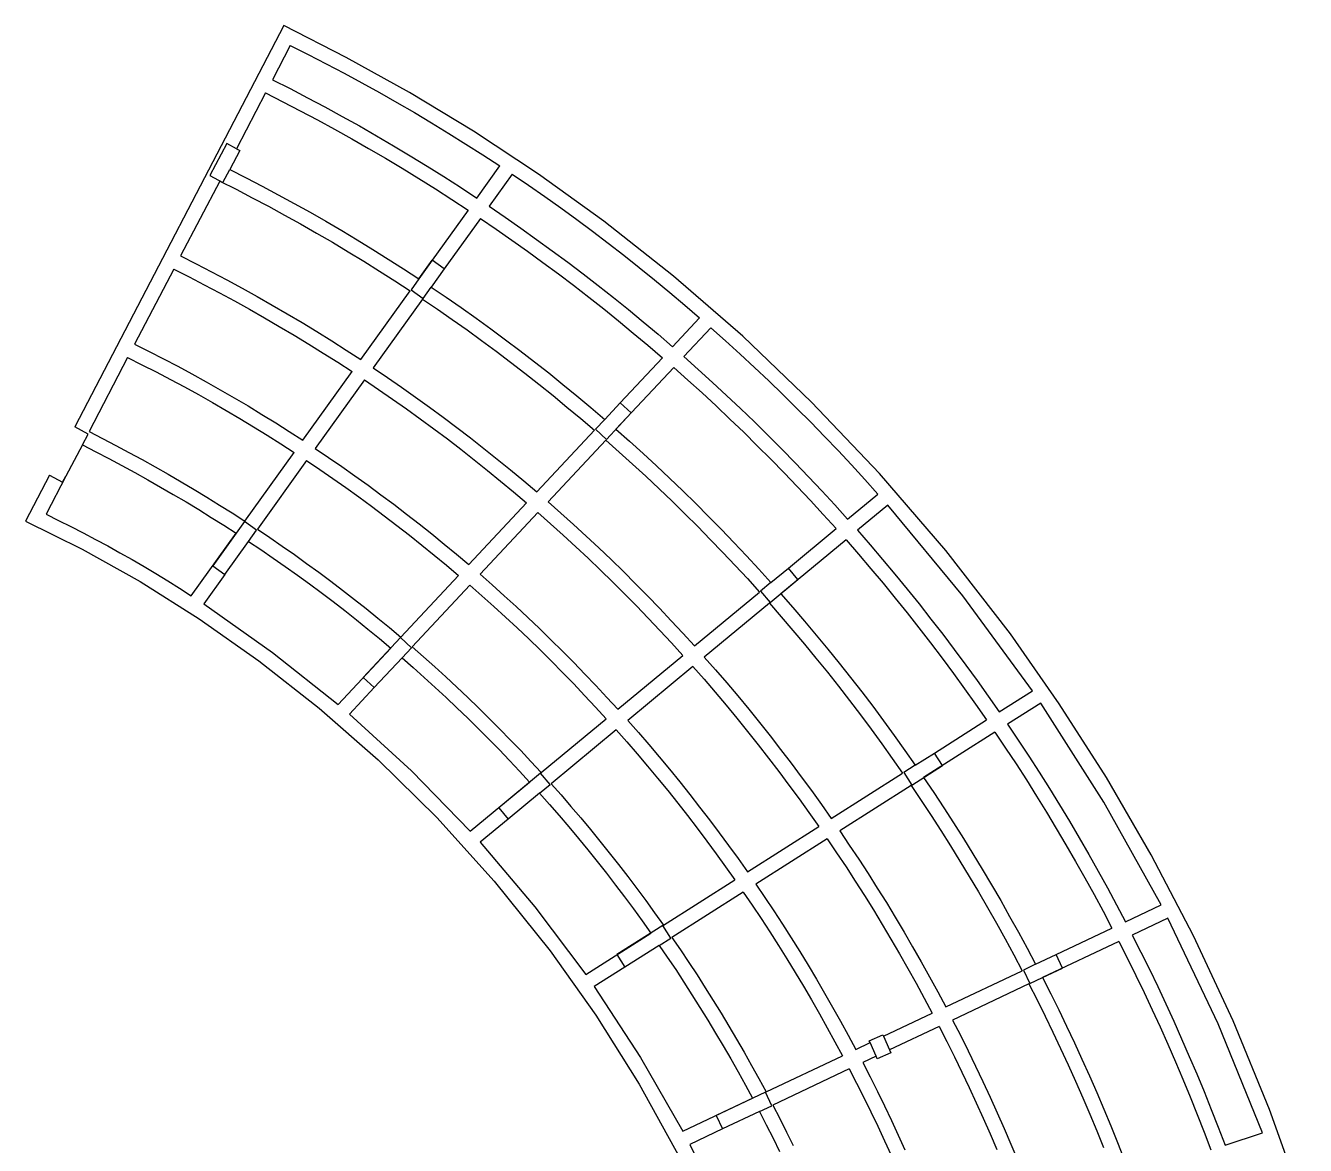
# Model space of a CAD drawing. Extents: x -27280 to 27280, y -16671 to 16671.
# Drawn here: x 5444 to 8536, y 13966 to 16671 of the extents above; entities that cross this region are included whole.
import ezdxf

# ---------------------------------------------------------------- set-up
doc = ezdxf.new("R2010")
doc.units = 0
doc.header["$MEASUREMENT"] = 0
doc.layers.get('0').update_dxf_attribs({"linetype": 'CONTINUOUS'})

msp = doc.modelspace()

# ---------------------------------------------------------------- linework, layer by layer
for p, q in [((6068, 16671.4), (5562.6, 15701.7)), ((6218.7, 16594.5), (6068, 16671.4)), ((6083.6, 16623.5), (6040.5, 16540.7)), ((6083.6, 16623.5), (6127.1, 16601.6)), ((6127.1, 16601.6), (6170.4, 16579.3)), ((6170.4, 16579.3), (6213.4, 16556.5)), ((6371.5, 16509.7), (6218.7, 16594.5)), ((6213.4, 16556.5), (6256.3, 16533.3)), ((6040.5, 16540.7), (6082.9, 16519.2)), ((6082.9, 16519.2), (6125.1, 16497.3)), ((6256.3, 16533.3), (6298.8, 16509.7)), ((6023.8, 16508.8), (5953.6, 16374)), ((6023.8, 16508.8), (6065.9, 16487.5)), ((6065.9, 16487.5), (6107.7, 16465.7)), ((6125.1, 16497.3), (6167.1, 16474.9)), ((6298.8, 16509.7), (6341.2, 16485.6)), ((6341.2, 16485.6), (6383.3, 16461.1)), ((6526.5, 16416.1), (6371.5, 16509.7)), ((6107.7, 16465.7), (6149.3, 16443.6)), ((6167.1, 16474.9), (6208.9, 16452.1)), ((6208.9, 16452.1), (6250.4, 16428.9)), ((6383.3, 16461.1), (6425.1, 16436.2)), ((6149.3, 16443.6), (6190.7, 16421)), ((6190.7, 16421), (6231.9, 16398)), ((6250.4, 16428.9), (6291.7, 16405.3)), ((6425.1, 16436.2), (6466.7, 16410.9)), ((6231.9, 16398), (6272.8, 16374.6)), ((6291.7, 16405.3), (6332.7, 16381.2)), ((6466.7, 16410.9), (6508, 16385.1)), ((6683.2, 16312.7), (6526.5, 16416.1)), ((5930.1, 16386.6), (5888.9, 16309.5)), ((5953.6, 16374), (5930.1, 16386.6)), ((5961.9, 16369.6), (5937.4, 16323.9)), ((5953.6, 16374), (5961.9, 16369.6)), ((6272.8, 16374.6), (6313.5, 16350.8)), ((6332.7, 16381.2), (6373.5, 16356.8)), ((6508, 16385.1), (6549.1, 16358.9)), ((6549.1, 16358.9), (6589.8, 16332.3)), ((6313.5, 16350.8), (6354, 16326.6)), ((6373.5, 16356.8), (6414.1, 16331.9)), ((6414.1, 16331.9), (6454.4, 16306.6)), ((6534.2, 16254.8), (6589.8, 16332.3)), ((5912.9, 16295.9), (5818.5, 16114.8)), ((5888.9, 16309.5), (5920.6, 16292.5)), ((5912.9, 16295.9), (5952.4, 16275.9)), ((5920.6, 16292.5), (5937.4, 16323.9)), ((5937.4, 16323.9), (5976.6, 16304)), ((5976.6, 16304), (6015.6, 16283.6)), ((6354, 16326.6), (6394.2, 16301.9)), ((6394.2, 16301.9), (6434.1, 16276.9)), ((6454.4, 16306.6), (6494.4, 16280.9)), ((6619.8, 16312.3), (6564.2, 16234.8)), ((6619.8, 16312.3), (6659.1, 16285.5)), ((6841.1, 16198.8), (6683.2, 16312.7)), ((5952.4, 16275.9), (5991.8, 16255.6)), ((6015.6, 16283.6), (6054.5, 16262.9)), ((6434.1, 16276.9), (6473.8, 16251.4)), ((6494.4, 16280.9), (6534.2, 16254.8)), ((6659.1, 16285.5), (6698.2, 16258.3)), ((5991.8, 16255.6), (6030.9, 16234.8)), ((6030.9, 16234.8), (6069.8, 16213.6)), ((6054.5, 16262.9), (6093.1, 16241.9)), ((6093.1, 16241.9), (6131.5, 16220.4)), ((6473.8, 16251.4), (6513.2, 16225.6)), ((6564.2, 16234.8), (6602.6, 16208.6)), ((6698.2, 16258.3), (6737, 16230.8)), ((6069.8, 16213.6), (6108.5, 16192.1)), ((6131.5, 16220.4), (6169.7, 16198.6)), ((6513.2, 16225.6), (6426.2, 16104.4)), ((6543.2, 16205.5), (6455.4, 16083.4)), ((6543.2, 16205.5), (6581.3, 16179.5)), ((6602.6, 16208.6), (6640.8, 16181.9)), ((6737, 16230.8), (6775.5, 16202.8)), ((6108.5, 16192.1), (6147, 16170.1)), ((6169.7, 16198.6), (6207.7, 16176.4)), ((6207.7, 16176.4), (6245.4, 16153.8)), ((6581.3, 16179.5), (6619.2, 16153.1)), ((6640.8, 16181.9), (6678.7, 16155)), ((6775.5, 16202.8), (6813.7, 16174.4)), ((6813.7, 16174.4), (6851.6, 16145.7)), ((7009.2, 16066.1), (6841.1, 16198.8)), ((6147, 16170.1), (6185.3, 16147.8)), ((6185.3, 16147.8), (6223.3, 16125.1)), ((6245.4, 16153.8), (6282.9, 16130.8)), ((6619.2, 16153.1), (6656.8, 16126.4)), ((6678.7, 16155), (6716.4, 16127.6)), ((6851.6, 16145.7), (6889.2, 16116.5)), ((5818.5, 16114.8), (5855.9, 16096)), ((6223.3, 16125.1), (6261.1, 16102)), ((6282.9, 16130.8), (6320.2, 16107.5)), ((6656.8, 16126.4), (6694.1, 16099.3)), ((6716.4, 16127.6), (6753.7, 16099.8)), ((6889.2, 16116.5), (6926.5, 16087)), ((5801.9, 16082.9), (5707.5, 15901.8)), ((5801.9, 16082.9), (5838.9, 16064.3)), ((5855.9, 16096), (5893.1, 16076.8)), ((6261.1, 16102), (6298.7, 16078.5)), ((6320.2, 16107.5), (6357.3, 16083.8)), ((6357.3, 16083.8), (6394.1, 16059.7)), ((6426.2, 16104.4), (6394.1, 16059.7)), ((6394.1, 16059.7), (6426.2, 16104.4)), ((6455.4, 16083.4), (6424.1, 16039.8)), ((6455.4, 16083.4), (6426.2, 16104.4)), ((6426.2, 16104.4), (6426.2, 16104.4)), ((6694.1, 16099.3), (6731.2, 16071.7)), ((6753.7, 16099.8), (6790.8, 16071.7)), ((6926.5, 16087), (6963.5, 16057.1)), ((5838.9, 16064.3), (5875.7, 16045.3)), ((5893.1, 16076.8), (5930.2, 16057.2)), ((5930.2, 16057.2), (5967, 16037.3)), ((6298.7, 16078.5), (6336, 16054.7)), ((6336, 16054.7), (6373.1, 16030.5)), ((6394.1, 16059.7), (6375.2, 16033.3)), ((6731.2, 16071.7), (6768, 16043.9)), ((6790.8, 16071.7), (6827.7, 16043.2)), ((6963.5, 16057.1), (7000.2, 16026.8)), ((7176.8, 15920.7), (7009.2, 16066.1)), ((5875.7, 16045.3), (5912.4, 16025.9)), ((5912.4, 16025.9), (5948.9, 16006.2)), ((5967, 16037.3), (6003.6, 16017)), ((6254.1, 15864.6), (6373.1, 16030.5)), ((6375.2, 16033.3), (6404.4, 16012.3)), ((6404.4, 16012.3), (6424.1, 16039.8)), ((6424.1, 16039.8), (6460.5, 16015)), ((6768, 16043.9), (6804.5, 16015.6)), ((6827.7, 16043.2), (6864.2, 16014.4)), ((7000.2, 16026.8), (7036.6, 15996.2)), ((5948.9, 16006.2), (5985.1, 15986.1)), ((6003.6, 16017), (6040, 15996.3)), ((6040, 15996.3), (6076.3, 15975.2)), ((6403.1, 16010.5), (6284.1, 15844.7)), ((6403.1, 16010.5), (6439.1, 15986)), ((6460.5, 16015), (6496.6, 15990)), ((6496.6, 15990), (6532.4, 15964.5)), ((6804.5, 16015.6), (6840.7, 15987)), ((6840.7, 15987), (6876.7, 15958.1)), ((6864.2, 16014.4), (6900.4, 15985.2)), ((7036.6, 15996.2), (7072.6, 15965.1)), ((5985.1, 15986.1), (6021.2, 15965.6)), ((6021.2, 15965.6), (6057, 15944.8)), ((6076.3, 15975.2), (6112.3, 15953.8)), ((6439.1, 15986), (6474.9, 15961.2)), ((6474.9, 15961.2), (6510.5, 15936)), ((6532.4, 15964.5), (6568, 15938.7)), ((6876.7, 15958.1), (6912.3, 15928.7)), ((6900.4, 15985.2), (6936.3, 15955.6)), ((7007.3, 15895.3), (7072.6, 15965.1)), ((6057, 15944.8), (6092.7, 15923.6)), ((6112.3, 15953.8), (6148, 15932.1)), ((6148, 15932.1), (6183.6, 15909.9)), ((6510.5, 15936), (6545.8, 15910.4)), ((6568, 15938.7), (6603.4, 15912.6)), ((6912.3, 15928.7), (6947.7, 15899.1)), ((6936.3, 15955.6), (6972, 15925.6)), ((6972, 15925.6), (7007.3, 15895.3)), ((7099.7, 15941.4), (7034.5, 15871.6)), ((7099.7, 15941.4), (7135.2, 15909.8)), ((5707.5, 15901.8), (5742.4, 15884.3)), ((6092.7, 15923.6), (6128.1, 15902.1)), ((6128.1, 15902.1), (6163.3, 15880.2)), ((6183.6, 15909.9), (6218.9, 15887.5)), ((6545.8, 15910.4), (6580.8, 15884.5)), ((6603.4, 15912.6), (6638.4, 15886.1)), ((6947.7, 15899.1), (6982.7, 15869)), ((7135.2, 15909.8), (7170.3, 15877.8)), ((7343.2, 15762), (7176.8, 15920.7)), ((5690.6, 15869.4), (5597.4, 15690.6)), ((5690.6, 15869.4), (5725.2, 15852.2)), ((5742.4, 15884.3), (5777.1, 15866.5)), ((5777.1, 15866.5), (5811.7, 15848.3)), ((6163.3, 15880.2), (6198.3, 15858)), ((6218.9, 15887.5), (6254.1, 15864.6)), ((6580.8, 15884.5), (6615.6, 15858.3)), ((6638.4, 15886.1), (6673.3, 15859.3)), ((6880.8, 15760.2), (6982.7, 15869)), ((7034.5, 15871.6), (7069.2, 15840.8)), ((7170.3, 15877.8), (7205.1, 15845.5)), ((5725.2, 15852.2), (5759.5, 15834.6)), ((5759.5, 15834.6), (5793.7, 15816.7)), ((5811.7, 15848.3), (5846, 15829.8)), ((6113.9, 15669.5), (6233, 15835.4)), ((6198.3, 15858), (6233, 15835.4)), ((6284.1, 15844.7), (6318.3, 15821.5)), ((6615.6, 15858.3), (6650.1, 15831.7)), ((6673.3, 15859.3), (6707.8, 15832.1)), ((6707.8, 15832.1), (6742.1, 15804.6)), ((7009.9, 15845.4), (6870.4, 15696.3)), ((7009.9, 15845.4), (7044.3, 15814.7)), ((7069.2, 15840.8), (7103.6, 15809.5)), ((7205.1, 15845.5), (7239.6, 15812.9)), ((5793.7, 15816.7), (5827.7, 15798.4)), ((5846, 15829.8), (5880.2, 15811)), ((5880.2, 15811), (5914.2, 15791.8)), ((6263.1, 15815.4), (6144, 15649.6)), ((6263.1, 15815.4), (6297, 15792.5)), ((6318.3, 15821.5), (6352.3, 15798)), ((6650.1, 15831.7), (6684.3, 15804.8)), ((6684.3, 15804.8), (6718.3, 15777.5)), ((6742.1, 15804.6), (6776.1, 15776.7)), ((7044.3, 15814.7), (7078.5, 15783.8)), ((7103.6, 15809.5), (7137.7, 15778)), ((7239.6, 15812.9), (7273.8, 15779.9)), ((5827.7, 15798.4), (5861.6, 15779.8)), ((5861.6, 15779.8), (5895.2, 15760.9)), ((5914.2, 15791.8), (5948, 15772.2)), ((5948, 15772.2), (5981.6, 15752.4)), ((6297, 15792.5), (6330.7, 15769.2)), ((6352.3, 15798), (6386.1, 15774.1)), ((6386.1, 15774.1), (6419.7, 15749.9)), ((6718.3, 15777.5), (6752, 15749.9)), ((6776.1, 15776.7), (6809.8, 15748.5)), ((7078.5, 15783.8), (7112.3, 15752.5)), ((7137.7, 15778), (7171.5, 15746.1)), ((7273.8, 15779.9), (7307.6, 15746.6)), ((5895.2, 15760.9), (5928.7, 15741.6)), ((5928.7, 15741.6), (5961.9, 15722)), ((5981.6, 15752.4), (6015, 15732.1)), ((6330.7, 15769.2), (6364.2, 15745.5)), ((6364.2, 15745.5), (6397.4, 15721.6)), ((6419.7, 15749.9), (6453, 15725.4)), ((6752, 15749.9), (6785.4, 15721.9)), ((6809.8, 15748.5), (6843.2, 15720)), ((6843.2, 15720), (6880.8, 15760.2)), ((6907.1, 15735.6), (6880.8, 15760.2)), ((6880.8, 15760.2), (6880.8, 15760.2)), ((7112.3, 15752.5), (7145.8, 15720.8)), ((7171.5, 15746.1), (7205, 15713.8)), ((7307.6, 15746.6), (7341.1, 15712.9)), ((7507.2, 15589.5), (7343.2, 15762)), ((5961.9, 15722), (5995, 15702)), ((6015, 15732.1), (6048.2, 15711.6)), ((6048.2, 15711.6), (6081.2, 15690.7)), ((6397.4, 15721.6), (6430.4, 15697.3)), ((6453, 15725.4), (6486, 15700.5)), ((6785.4, 15721.9), (6818.6, 15693.7)), ((6843.2, 15720), (6821.1, 15696.3)), ((6847.3, 15671.7), (6907.1, 15735.6)), ((7145.8, 15720.8), (7179, 15688.9)), ((7205, 15713.8), (7238.1, 15681.2)), ((7341.1, 15712.9), (7374.3, 15678.9)), ((5595.4, 15684.2), (5562.6, 15701.7)), ((5581.6, 15658.3), (5595.4, 15684.2)), ((5597.4, 15690.6), (5629.6, 15674.1)), ((5995, 15702), (6027.8, 15681.8)), ((6027.8, 15681.8), (6060.5, 15661.2)), ((6081.2, 15690.7), (6113.9, 15669.5)), ((6430.4, 15697.3), (6463.2, 15672.7)), ((6486, 15700.5), (6518.8, 15675.3)), ((6679.1, 15544.6), (6818.6, 15693.7)), ((6821.1, 15696.3), (6847.3, 15671.7)), ((6870.4, 15696.3), (6903.3, 15667.2)), ((7179, 15688.9), (7211.9, 15656.5)), ((7238.1, 15681.2), (7271, 15648.3)), ((7374.3, 15678.9), (7407.1, 15644.6)), ((5581.6, 15658.3), (5541.4, 15583.1)), ((5581.6, 15658.3), (5613.4, 15642)), ((5629.6, 15674.1), (5661.7, 15657.3)), ((5661.7, 15657.3), (5693.6, 15640.3)), ((6060.5, 15661.2), (6092.9, 15640.2)), ((6144, 15649.6), (6176.2, 15628)), ((6463.2, 15672.7), (6495.7, 15647.7)), ((6495.7, 15647.7), (6527.9, 15622.5)), ((6518.8, 15675.3), (6551.4, 15649.8)), ((6551.4, 15649.8), (6583.7, 15624)), ((6845.8, 15670), (6706.3, 15521)), ((6845.8, 15670), (6878.4, 15641.2)), ((6903.3, 15667.2), (6935.9, 15637.7)), ((7211.9, 15656.5), (7244.5, 15623.9)), ((7271, 15648.3), (7303.5, 15615.1)), ((5613.4, 15642), (5645, 15625.5)), ((5645, 15625.5), (5676.5, 15608.7)), ((5693.6, 15640.3), (5725.4, 15623)), ((5725.4, 15623), (5757, 15605.4)), ((5973.8, 15474.3), (6092.9, 15640.2)), ((6123, 15620.4), (6003.9, 15454.6)), ((6123, 15620.4), (6154.8, 15598.9)), ((6176.2, 15628), (6208.1, 15606)), ((6527.9, 15622.5), (6560, 15596.9)), ((6583.7, 15624), (6615.8, 15597.8)), ((6878.4, 15641.2), (6910.7, 15612)), ((6935.9, 15637.7), (6968.1, 15608)), ((7244.5, 15623.9), (7276.7, 15591)), ((7407.1, 15644.6), (7439.6, 15610)), ((5501.8, 15585.1), (5444, 15474.1)), ((5501.8, 15585.1), (5533.4, 15568.2)), ((5676.5, 15608.7), (5707.8, 15591.6)), ((5707.8, 15591.6), (5739, 15574.3)), ((5757, 15605.4), (5788.5, 15587.5)), ((5788.5, 15587.5), (5819.8, 15569.3)), ((6154.8, 15598.9), (6186.5, 15577.2)), ((6208.1, 15606), (6239.8, 15583.7)), ((6560, 15596.9), (6591.7, 15571)), ((6615.8, 15597.8), (6647.6, 15571.4)), ((6910.7, 15612), (6942.7, 15582.5)), ((6968.1, 15608), (7000.1, 15577.9)), ((7276.7, 15591), (7308.6, 15557.7)), ((7303.5, 15615.1), (7335.6, 15581.5)), ((7439.6, 15610), (7471.7, 15575)), ((7667.6, 15402.9), (7507.2, 15589.5)), ((5541.4, 15583.1), (5493.3, 15490.8)), ((5533.4, 15568.2), (5541.4, 15583.1)), ((5739, 15574.3), (5770, 15556.6)), ((5770, 15556.6), (5800.9, 15538.7)), ((5819.8, 15569.3), (5850.9, 15550.9)), ((6186.5, 15577.2), (6217.9, 15555.1)), ((6217.9, 15555.1), (6249, 15532.7)), ((6239.8, 15583.7), (6271.3, 15561)), ((6271.3, 15561), (6302.6, 15538.1)), ((6591.7, 15571), (6623.2, 15544.8)), ((6647.6, 15571.4), (6679.1, 15544.6)), ((6942.7, 15582.5), (6974.4, 15552.6)), ((7000.1, 15577.9), (7031.8, 15547.4)), ((7308.6, 15557.7), (7340.2, 15524.1)), ((7335.6, 15581.5), (7367.4, 15547.6)), ((7471.7, 15575), (7503.5, 15539.7)), ((5800.9, 15538.7), (5831.6, 15520.5)), ((5850.9, 15550.9), (5881.9, 15532.1)), ((5881.9, 15532.1), (5912.7, 15513.1)), ((6249, 15532.7), (6280, 15510)), ((6302.6, 15538.1), (6333.6, 15514.9)), ((6623.2, 15544.8), (6654.5, 15518.3)), ((6974.4, 15552.6), (7005.9, 15522.5)), ((7031.8, 15547.4), (7063.2, 15516.7)), ((7340.2, 15524.1), (7371.4, 15490.2)), ((7367.4, 15547.6), (7398.9, 15513.4)), ((7430, 15478.9), (7503.5, 15539.7)), ((5831.6, 15520.5), (5862.2, 15502.1)), ((5862.2, 15502.1), (5892.5, 15483.3)), ((5912.7, 15513.1), (5943.4, 15493.9)), ((5943.4, 15493.9), (5973.8, 15474.3)), ((6280, 15510), (6310.7, 15487.1)), ((6333.6, 15514.9), (6364.4, 15491.3)), ((6514.9, 15369.2), (6654.5, 15518.3)), ((6681.7, 15494.7), (6542.2, 15345.7)), ((6681.7, 15494.7), (6712.4, 15467.6)), ((6706.3, 15521), (6737.3, 15493.6)), ((6737.3, 15493.6), (6768.1, 15465.9)), ((7005.9, 15522.5), (7037, 15492)), ((7037, 15492), (7067.8, 15461.3)), ((7063.2, 15516.7), (7094.3, 15485.7)), ((7398.9, 15513.4), (7430, 15478.9)), ((7527.4, 15512.8), (7453.9, 15452)), ((7708.5, 15293.9), (7527.4, 15512.8)), ((5444, 15474.1), (5580.6, 15406.8)), ((5493.3, 15490.8), (5523.5, 15476.1)), ((5523.5, 15476.1), (5553.5, 15461.2)), ((5553.5, 15461.2), (5583.4, 15445.9)), ((5892.5, 15483.3), (5922.8, 15464.3)), ((5972.9, 15473), (5896.2, 15366.2)), ((5922.8, 15464.3), (5952.8, 15445.1)), ((6002.1, 15452), (5972.9, 15473)), ((6310.7, 15487.1), (6341.3, 15463.8)), ((6341.3, 15463.8), (6371.5, 15440.2)), ((6364.4, 15491.3), (6395, 15467.5)), ((6395, 15467.5), (6425.3, 15443.4)), ((6712.4, 15467.6), (6742.9, 15440.2)), ((6768.1, 15465.9), (6798.6, 15437.9)), ((7067.8, 15461.3), (7098.3, 15430.2)), ((7094.3, 15485.7), (7125.1, 15454.3)), ((7371.4, 15490.2), (7402.3, 15456)), ((5583.4, 15445.9), (5613.1, 15430.2)), ((5613.1, 15430.2), (5642.6, 15414.3)), ((5844.2, 15293.8), (5952.8, 15445.1)), ((5982.9, 15425.3), (6002.1, 15452)), ((6003.9, 15454.6), (6034, 15434.4)), ((6034, 15434.4), (6063.8, 15413.9)), ((6371.5, 15440.2), (6401.6, 15416.3)), ((6425.3, 15443.4), (6455.4, 15418.9)), ((6742.9, 15440.2), (6773.1, 15412.4)), ((6798.6, 15437.9), (6828.7, 15409.6)), ((7098.3, 15430.2), (7128.5, 15398.8)), ((7125.1, 15454.3), (7155.5, 15422.6)), ((7287.3, 15360.9), (7402.3, 15456)), ((7453.9, 15452), (7484.4, 15417)), ((5580.6, 15406.8), (5720.5, 15328.2)), ((5642.6, 15414.3), (5671.9, 15398)), ((5925.4, 15345.2), (5982.9, 15425.3)), ((5982.9, 15425.3), (6012.7, 15405.4)), ((6012.7, 15405.4), (6042.2, 15385.1)), ((6063.8, 15413.9), (6093.5, 15393.2)), ((6401.6, 15416.3), (6431.4, 15392.1)), ((6455.4, 15418.9), (6485.3, 15394.2)), ((6773.1, 15412.4), (6803, 15384.4)), ((6828.7, 15409.6), (6858.7, 15381.1)), ((7155.5, 15422.6), (7185.6, 15390.7)), ((7426.2, 15429), (7268.9, 15298.9)), ((7426.2, 15429), (7456.4, 15394.3)), ((7484.4, 15417), (7514.5, 15381.7)), ((7823.4, 15201.6), (7667.6, 15402.9)), ((5671.9, 15398), (5701.1, 15381.4)), ((5701.1, 15381.4), (5730.1, 15364.5)), ((6042.2, 15385.1), (6071.5, 15364.6)), ((6093.5, 15393.2), (6122.9, 15372.2)), ((6122.9, 15372.2), (6152.1, 15350.9)), ((6431.4, 15392.1), (6461, 15367.6)), ((6485.3, 15394.2), (6514.9, 15369.2)), ((6803, 15384.4), (6832.7, 15356.1)), ((6858.7, 15381.1), (6888.3, 15352.2)), ((7128.5, 15398.8), (7158.4, 15367.1)), ((7185.6, 15390.7), (7215.5, 15358.4)), ((7456.4, 15394.3), (7486.3, 15359.3)), ((7514.5, 15381.7), (7544.3, 15346.1)), ((5730.1, 15364.5), (5758.9, 15347.3)), ((5758.9, 15347.3), (5787.5, 15329.8)), ((5925.4, 15345.2), (5874.4, 15274.1)), ((5896.2, 15366.2), (5925.4, 15345.2)), ((6071.5, 15364.6), (6100.7, 15343.8)), ((6100.7, 15343.8), (6129.6, 15322.8)), ((6152.1, 15350.9), (6181.2, 15329.3)), ((6350.8, 15193.8), (6490.3, 15342.9)), ((6461, 15367.6), (6490.3, 15342.9)), ((6542.2, 15345.7), (6571.4, 15320)), ((6832.7, 15356.1), (6862, 15327.5)), ((6888.3, 15352.2), (6917.6, 15323)), ((7158.4, 15367.1), (7187.9, 15335.2)), ((7215.5, 15358.4), (7244.9, 15325.9)), ((7244.9, 15325.9), (7287.3, 15360.9)), ((7310.2, 15333.1), (7287.3, 15360.9)), ((7287.3, 15360.9), (7287.3, 15360.9)), ((7486.3, 15359.3), (7515.8, 15324)), ((7544.3, 15346.1), (7573.7, 15310.2)), ((5720.5, 15328.2), (5863.3, 15238.2)), ((5787.5, 15329.8), (5816, 15312)), ((5816, 15312), (5844.2, 15293.8)), ((6129.6, 15322.8), (6158.3, 15301.4)), ((6181.2, 15329.3), (6210, 15307.4)), ((6210, 15307.4), (6238.6, 15285.2)), ((6517.6, 15319.4), (6378.1, 15170.3)), ((6517.6, 15319.4), (6546.5, 15294)), ((6571.4, 15320), (6600.3, 15294.1)), ((6862, 15327.5), (6891.1, 15298.6)), ((6917.6, 15323), (6946.6, 15293.5)), ((7187.9, 15335.2), (7217.2, 15302.9)), ((7244.9, 15325.9), (7219.9, 15305.1)), ((7242.8, 15277.4), (7310.2, 15333.1)), ((7515.8, 15324), (7545, 15288.4)), ((7573.7, 15310.2), (7602.8, 15274)), ((6158.3, 15301.4), (6186.8, 15279.8)), ((6186.8, 15279.8), (6215.1, 15257.9)), ((6238.6, 15285.2), (6267, 15262.8)), ((6546.5, 15294), (6575.1, 15268.3)), ((6600.3, 15294.1), (6628.9, 15267.9)), ((6891.1, 15298.6), (6919.9, 15269.4)), ((6946.6, 15293.5), (6975.4, 15263.8)), ((7059.8, 15172.8), (7217.2, 15302.9)), ((7241.1, 15276), (7083.8, 15145.9)), ((7219.9, 15305.1), (7242.8, 15277.4)), ((7241.1, 15276), (7269.8, 15243.2)), ((7268.9, 15298.9), (7297.8, 15265.9)), ((7545, 15288.4), (7573.9, 15252.6)), ((7876.8, 15064.3), (7708.5, 15293.9)), ((5874.4, 15274.1), (6040.5, 15157.2)), ((6215.1, 15257.9), (6243.2, 15235.7)), ((6267, 15262.8), (6295.1, 15240)), ((6575.1, 15268.3), (6603.5, 15242.4)), ((6628.9, 15267.9), (6657.3, 15241.4)), ((6919.9, 15269.4), (6948.4, 15239.9)), ((6975.4, 15263.8), (7003.8, 15233.7)), ((7297.8, 15265.9), (7326.3, 15232.6)), ((7573.9, 15252.6), (7602.4, 15216.4)), ((7602.8, 15274), (7631.5, 15237.6)), ((5863.3, 15238.2), (6007.9, 15136.6)), ((6243.2, 15235.7), (6271.1, 15213.2)), ((6295.1, 15240), (6323.1, 15217)), ((6323.1, 15217), (6350.8, 15193.8)), ((6603.5, 15242.4), (6631.6, 15216.2)), ((6631.6, 15216.2), (6659.5, 15189.7)), ((6657.3, 15241.4), (6685.5, 15214.7)), ((6685.5, 15214.7), (6713.3, 15187.6)), ((6948.4, 15239.9), (6976.6, 15210.2)), ((7003.8, 15233.7), (7032, 15203.4)), ((7269.8, 15243.2), (7298.1, 15210.2)), ((7326.3, 15232.6), (7354.5, 15198.9)), ((7602.4, 15216.4), (7630.5, 15180)), ((7631.5, 15237.6), (7659.9, 15200.9)), ((6349.8, 15192.7), (6259.9, 15096.7)), ((6271.1, 15213.2), (6298.7, 15190.5)), ((6298.7, 15190.5), (6326.1, 15167.4)), ((6376, 15168.1), (6349.8, 15192.7)), ((6659.5, 15189.7), (6687.1, 15162.9)), ((6713.3, 15187.6), (6740.9, 15160.3)), ((6976.6, 15210.2), (7004.5, 15180.1)), ((7032, 15203.4), (7059.8, 15172.8)), ((7298.1, 15210.2), (7326.1, 15176.9)), ((7354.5, 15198.9), (7382.4, 15165)), ((7659.9, 15200.9), (7687.9, 15163.9)), ((7941.5, 15033), (7823.4, 15201.6)), ((6040.5, 15157.2), (6198.9, 15031.5)), ((6198.9, 15031.5), (6326.1, 15167.4)), ((6353.5, 15144), (6376, 15168.1)), ((6378.1, 15170.3), (6405.4, 15146.4)), ((6687.1, 15162.9), (6714.4, 15135.9)), ((6740.9, 15160.3), (6768.2, 15132.7)), ((7004.5, 15180.1), (7032.1, 15149.8)), ((7326.1, 15176.9), (7353.7, 15143.3)), ((7382.4, 15165), (7410, 15130.9)), ((7630.5, 15180), (7658.3, 15143.3)), ((7687.9, 15163.9), (7715.5, 15126.6)), ((6007.9, 15136.6), (6153.4, 15022.6)), ((6286.2, 15072.1), (6353.5, 15144)), ((6353.5, 15144), (6380.5, 15120.4)), ((6405.4, 15146.4), (6432.5, 15122.3)), ((6432.5, 15122.3), (6459.3, 15097.9)), ((6714.4, 15135.9), (6741.5, 15108.6)), ((6768.2, 15132.7), (6795.3, 15104.8)), ((6874.7, 15019.7), (7032.1, 15149.8)), ((7056.1, 15123), (6898.8, 14992.9)), ((7056.1, 15123), (7083.1, 15092.1)), ((7083.8, 15145.9), (7111.1, 15114.8)), ((7353.7, 15143.3), (7381.1, 15109.4)), ((7410, 15130.9), (7437.2, 15096.4)), ((7658.3, 15143.3), (7685.7, 15106.3)), ((7715.5, 15126.6), (7742.8, 15089)), ((6259.9, 15096.7), (6286.2, 15072.1)), ((6380.5, 15120.4), (6407.3, 15096.5)), ((6407.3, 15096.5), (6433.9, 15072.3)), ((6459.3, 15097.9), (6485.9, 15073.2)), ((6741.5, 15108.6), (6768.2, 15081)), ((6795.3, 15104.8), (6822, 15076.7)), ((7083.1, 15092.1), (7109.9, 15061)), ((7111.1, 15114.8), (7138.1, 15083.4)), ((7381.1, 15109.4), (7408.1, 15075.3)), ((7437.2, 15096.4), (7464.1, 15061.8)), ((7685.7, 15106.3), (7712.8, 15069.1)), ((6286.2, 15072.1), (6226.3, 15008.1)), ((6433.9, 15072.3), (6460.2, 15047.9)), ((6485.9, 15073.2), (6512.2, 15048.2)), ((6768.2, 15081), (6794.7, 15053.2)), ((6822, 15076.7), (6848.5, 15048.3)), ((7109.9, 15061), (7136.3, 15029.7)), ((7138.1, 15083.4), (7164.8, 15051.8)), ((7408.1, 15075.3), (7434.7, 15040.9)), ((7464.1, 15061.8), (7490.7, 15026.8)), ((7712.8, 15069.1), (7739.4, 15031.6)), ((7742.8, 15089), (7769.7, 15051.2)), ((7796.2, 15013.1), (7876.8, 15064.3)), ((6460.2, 15047.9), (6486.3, 15023.3)), ((6512.2, 15048.2), (6538.3, 15023)), ((6794.7, 15053.2), (6821, 15025.1)), ((6848.5, 15048.3), (6874.7, 15019.7)), ((7136.3, 15029.7), (7162.4, 14998.1)), ((7164.8, 15051.8), (7191.1, 15019.9)), ((7434.7, 15040.9), (7461.1, 15006.2)), ((7739.4, 15031.6), (7765.8, 14993.8)), ((7769.7, 15051.2), (7796.2, 15013.1)), ((7897.1, 15034.6), (7816.5, 14983.4)), ((8049.3, 14795.2), (7897.1, 15034.6)), ((8055.2, 14855.2), (7941.5, 15033)), ((6153.4, 15022.6), (6296.1, 14897.5)), ((6226.3, 15008.1), (6376.2, 14871.1)), ((6486.3, 15023.3), (6512.1, 14998.3)), ((6512.1, 14998.3), (6537.7, 14973.2)), ((6538.3, 15023), (6564.2, 14997.6)), ((6564.2, 14997.6), (6589.8, 14971.9)), ((6821, 15025.1), (6846.9, 14996.7)), ((7162.4, 14998.1), (7188.3, 14966.2)), ((7191.1, 15019.9), (7217.2, 14987.7)), ((7461.1, 15006.2), (7487.1, 14971.3)), ((7490.7, 15026.8), (7516.9, 14991.6)), ((6537.7, 14973.2), (6563, 14947.7)), ((6589.8, 14971.9), (6615.1, 14945.9)), ((6689.6, 14866.6), (6846.9, 14996.7)), ((6871, 14969.9), (6713.7, 14839.8)), ((6871, 14969.9), (6896.5, 14941)), ((6898.8, 14992.9), (6924.5, 14963.7)), ((7188.3, 14966.2), (7213.8, 14934.1)), ((7217.2, 14987.7), (7242.9, 14955.3)), ((7487.1, 14971.3), (7512.7, 14936.2)), ((7516.9, 14991.6), (7542.7, 14956.1)), ((7639.8, 14913.9), (7765.8, 14993.8)), ((7816.5, 14983.4), (7842.3, 14944.9)), ((6563, 14947.7), (6588.1, 14922.1)), ((6615.1, 14945.9), (6640.2, 14919.7)), ((6896.5, 14941), (6921.6, 14911.9)), ((6924.5, 14963.7), (6949.9, 14934.3)), ((7242.9, 14955.3), (7268.3, 14922.6)), ((7512.7, 14936.2), (7538, 14900.8)), ((7542.7, 14956.1), (7568.2, 14920.4)), ((7786.1, 14964.1), (7613.8, 14854.7)), ((7786.1, 14964.1), (7811.7, 14925.9)), ((7842.3, 14944.9), (7867.8, 14906.2)), ((6588.1, 14922.1), (6612.9, 14896.1)), ((6640.2, 14919.7), (6665, 14893.2)), ((6921.6, 14911.9), (6946.5, 14882.5)), ((6949.9, 14934.3), (6975, 14904.6)), ((6975, 14904.6), (6999.8, 14874.7)), ((7213.8, 14934.1), (7239, 14901.8)), ((7268.3, 14922.6), (7293.4, 14889.7)), ((7568.2, 14920.4), (7593.4, 14884.4)), ((7593.4, 14884.4), (7639.8, 14913.9)), ((7659.1, 14883.5), (7639.8, 14913.9)), ((7639.8, 14913.9), (7639.8, 14913.9)), ((7811.7, 14925.9), (7837, 14887.5)), ((7867.8, 14906.2), (7892.9, 14867.3)), ((6296.1, 14897.5), (6437.5, 14758.4)), ((6612.9, 14896.1), (6637.5, 14870)), ((6665, 14893.2), (6689.6, 14866.6)), ((6946.5, 14882.5), (6971.1, 14852.9)), ((6999.8, 14874.7), (7024.4, 14844.5)), ((7239, 14901.8), (7263.9, 14869.2)), ((7293.4, 14889.7), (7318.2, 14856.6)), ((7538, 14900.8), (7563, 14865.1)), ((7593.4, 14884.4), (7566, 14867)), ((7585.3, 14836.6), (7659.1, 14883.5)), ((7837, 14887.5), (7861.9, 14848.9)), ((6376.2, 14871.1), (6518.3, 14724.9)), ((6518.3, 14724.9), (6661.8, 14843.6)), ((6688.4, 14865.5), (6587, 14781.7)), ((6637.5, 14870), (6661.8, 14843.6)), ((6711.3, 14837.8), (6688.4, 14865.5)), ((6971.1, 14852.9), (6995.4, 14823)), ((7024.4, 14844.5), (7048.6, 14814.1)), ((7263.9, 14869.2), (7288.4, 14836.3)), ((7318.2, 14856.6), (7342.7, 14823.2)), ((7390.6, 14755.7), (7563, 14865.1)), ((7566, 14867), (7585.3, 14836.6)), ((7613.8, 14854.7), (7638.3, 14818.3)), ((7861.9, 14848.9), (7886.4, 14810)), ((7892.9, 14867.3), (7917.6, 14828.1)), ((8163.7, 14668.1), (8055.2, 14855.2)), ((6685.9, 14816.8), (6609.9, 14754)), ((6685.9, 14816.8), (6711.3, 14837.8)), ((6685.9, 14816.8), (6709.8, 14789.9)), ((6713.7, 14839.8), (6737.8, 14812.6)), ((6737.8, 14812.6), (6761.6, 14785.1)), ((6995.4, 14823), (7019.5, 14792.9)), ((7048.6, 14814.1), (7072.6, 14783.5)), ((7288.4, 14836.3), (7312.7, 14803.2)), ((7342.7, 14823.2), (7366.8, 14789.5)), ((7583.4, 14835.4), (7411.1, 14726)), ((7583.4, 14835.4), (7607.7, 14799.4)), ((7638.3, 14818.3), (7662.5, 14781.7)), ((7917.6, 14828.1), (7941.9, 14788.6)), ((6587, 14781.7), (6609.9, 14754)), ((6709.8, 14789.9), (6733.4, 14762.7)), ((6761.6, 14785.1), (6785.2, 14757.4)), ((7019.5, 14792.9), (7043.2, 14762.6)), ((7072.6, 14783.5), (7096.2, 14752.6)), ((7312.7, 14803.2), (7336.6, 14769.9)), ((7366.8, 14789.5), (7390.6, 14755.7)), ((7607.7, 14799.4), (7631.7, 14763.1)), ((7662.5, 14781.7), (7686.3, 14744.9)), ((7886.4, 14810), (7910.5, 14770.9)), ((7941.9, 14788.6), (7965.9, 14748.9)), ((8187.6, 14547.1), (8049.3, 14795.2)), ((6437.5, 14758.4), (6576.4, 14604.7)), ((6609.9, 14754), (6542.5, 14698.2)), ((6733.4, 14762.7), (6756.7, 14735.3)), ((6785.2, 14757.4), (6808.5, 14729.5)), ((7043.2, 14762.6), (7066.6, 14732.1)), ((7096.2, 14752.6), (7119.6, 14721.5)), ((7336.6, 14769.9), (7360.2, 14736.4)), ((7631.7, 14763.1), (7655.3, 14726.5)), ((7910.5, 14770.9), (7934.3, 14731.5)), ((6756.7, 14735.3), (6779.8, 14707.7)), ((6808.5, 14729.5), (6831.5, 14701.3)), ((7066.6, 14732.1), (7089.8, 14701.3)), ((7119.6, 14721.5), (7142.6, 14690.2)), ((7187.8, 14626.9), (7360.2, 14736.4)), ((7411.1, 14726), (7434.2, 14691.7)), ((7655.3, 14726.5), (7678.5, 14689.8)), ((7686.3, 14744.9), (7709.7, 14707.8)), ((7934.3, 14731.5), (7957.7, 14692)), ((7965.9, 14748.9), (7989.4, 14709)), ((6542.5, 14698.2), (6674.3, 14542.6)), ((6779.8, 14707.7), (6802.6, 14679.8)), ((6831.5, 14701.3), (6854.3, 14672.9)), ((7089.8, 14701.3), (7112.6, 14670.3)), ((7142.6, 14690.2), (7165.3, 14658.7)), ((7380.6, 14706.7), (7208.3, 14597.3)), ((7380.6, 14706.7), (7403.6, 14672.8)), ((7434.2, 14691.7), (7457.1, 14657.2)), ((7678.5, 14689.8), (7701.4, 14652.8)), ((7709.7, 14707.8), (7732.8, 14670.5)), ((7957.7, 14692), (7980.7, 14652.2)), ((7989.4, 14709), (8012.6, 14668.9)), ((6802.6, 14679.8), (6825.1, 14651.7)), ((6854.3, 14672.9), (6876.8, 14644.3)), ((7112.6, 14670.3), (7135.1, 14639.1)), ((7165.3, 14658.7), (7187.8, 14626.9)), ((7403.6, 14672.8), (7426.3, 14638.6)), ((7457.1, 14657.2), (7479.6, 14622.5)), ((7732.8, 14670.5), (7755.5, 14633)), ((8012.6, 14668.9), (8035.4, 14628.6)), ((8266.1, 14471.9), (8163.7, 14668.1)), ((6825.1, 14651.7), (6847.4, 14623.5)), ((6876.8, 14644.3), (6899, 14615.5)), ((7135.1, 14639.1), (7157.4, 14607.6)), ((7426.3, 14638.6), (7448.6, 14604.1)), ((7701.4, 14652.8), (7724, 14615.6)), ((7755.5, 14633), (7777.9, 14595.3)), ((7980.7, 14652.2), (8003.3, 14612.2)), ((8035.4, 14628.6), (8057.8, 14588)), ((6576.4, 14604.7), (6711.3, 14435.9)), ((6847.4, 14623.5), (6869.4, 14595)), ((6899, 14615.5), (6920.9, 14586.5)), ((6984.9, 14498.2), (7157.4, 14607.6)), ((7208.3, 14597.3), (7230.2, 14565.1)), ((7448.6, 14604.1), (7470.7, 14569.5)), ((7479.6, 14622.5), (7501.8, 14587.6)), ((7724, 14615.6), (7746.2, 14578.2)), ((7777.9, 14595.3), (7799.9, 14557.3)), ((8003.3, 14612.2), (8025.5, 14571.9)), ((6869.4, 14595), (6891.1, 14566.2)), ((6891.1, 14566.2), (6912.5, 14537.3)), ((6920.9, 14586.5), (6942.5, 14557.3)), ((7177.9, 14578), (7005.5, 14468.6)), ((7177.9, 14578), (7199.6, 14546.1)), ((7230.2, 14565.1), (7251.7, 14532.7)), ((7470.7, 14569.5), (7492.3, 14534.7)), ((7501.8, 14587.6), (7523.7, 14552.4)), ((7746.2, 14578.2), (7768, 14540.6)), ((8025.5, 14571.9), (8047.4, 14531.5)), ((8057.8, 14588), (8079.8, 14547.2)), ((6674.3, 14542.6), (6797.3, 14379.1)), ((6912.5, 14537.3), (6933.6, 14508.2)), ((6942.5, 14557.3), (6963.9, 14527.8)), ((7199.6, 14546.1), (7220.9, 14514.1)), ((7492.3, 14534.7), (7513.7, 14499.7)), ((7523.7, 14552.4), (7545.2, 14517.1)), ((7768, 14540.6), (7789.5, 14502.8)), ((7799.9, 14557.3), (7821.6, 14519.2)), ((8079.8, 14547.2), (8101.4, 14506.2)), ((8101.4, 14506.2), (8187.6, 14547.1)), ((6933.6, 14508.2), (6954.5, 14478.9)), ((6963.9, 14527.8), (6984.9, 14498.2)), ((7220.9, 14514.1), (7242, 14481.8)), ((7251.7, 14532.7), (7273, 14500.1)), ((7545.2, 14517.1), (7566.4, 14481.5)), ((7789.5, 14502.8), (7810.6, 14464.7)), ((7821.6, 14519.2), (7842.8, 14480.8)), ((8047.4, 14531.5), (8068.8, 14490.8)), ((8204.1, 14515), (8117.9, 14474.2)), ((8325.7, 14259.3), (8204.1, 14515)), ((6797.3, 14379.1), (6954.5, 14478.9)), ((6983.7, 14497.4), (6872.6, 14426.9)), ((7002.9, 14467), (6983.7, 14497.4)), ((7242, 14481.8), (7262.8, 14449.3)), ((7273, 14500.1), (7293.9, 14467.3)), ((7513.7, 14499.7), (7534.7, 14464.4)), ((7566.4, 14481.5), (7587.2, 14445.7)), ((7842.8, 14480.8), (7863.7, 14442.2)), ((7934, 14427), (8068.8, 14490.8)), ((8117.9, 14474.2), (8138.8, 14432.9)), ((8361.7, 14266.7), (8266.1, 14471.9)), ((6975.1, 14449.3), (6891.9, 14396.5)), ((6975.1, 14449.3), (6891.9, 14396.5)), ((6975.1, 14449.3), (7002.9, 14467)), ((6975.1, 14449.3), (6994.5, 14421)), ((7005.5, 14468.6), (7026.1, 14438.5)), ((7262.8, 14449.3), (7283.2, 14416.6)), ((7293.9, 14467.3), (7314.6, 14434.3)), ((7534.7, 14464.4), (7555.3, 14429)), ((7587.2, 14445.7), (7607.7, 14409.8)), ((7810.6, 14464.7), (7831.3, 14426.5)), ((7863.7, 14442.2), (7884.3, 14403.5)), ((8085.3, 14458.8), (7900.9, 14371.5)), ((8085.3, 14458.8), (8106.1, 14417.8)), ((6711.3, 14435.9), (6821.4, 14280.6)), ((6872.6, 14426.9), (6891.9, 14396.5)), ((6994.5, 14421), (7014.7, 14390.9)), ((7026.1, 14438.5), (7046.4, 14408.2)), ((7283.2, 14416.6), (7303.3, 14383.7)), ((7314.6, 14434.3), (7334.9, 14401.1)), ((7555.3, 14429), (7575.7, 14393.3)), ((7607.7, 14409.8), (7627.9, 14373.6)), ((7831.3, 14426.5), (7851.7, 14388.1)), ((7884.3, 14403.5), (7934, 14427)), ((7949.4, 14394.5), (7934, 14427)), ((7934, 14427), (7934, 14427)), ((8106.1, 14417.8), (8126.4, 14376.7)), ((8138.8, 14432.9), (8159.2, 14391.4)), ((6891.9, 14396.5), (6818, 14349.6)), ((7014.7, 14390.9), (7034.5, 14360.6)), ((7046.4, 14408.2), (7066.3, 14377.7)), ((7303.3, 14383.7), (7323.1, 14350.6)), ((7334.9, 14401.1), (7354.9, 14367.7)), ((7575.7, 14393.3), (7595.7, 14357.5)), ((7667.2, 14300.7), (7851.7, 14388.1)), ((7884.3, 14403.5), (7854.9, 14389.6)), ((7854.9, 14389.6), (7870.3, 14357)), ((7900.9, 14371.5), (7949.4, 14394.5)), ((8159.2, 14391.4), (8179.3, 14349.7)), ((6818, 14349.6), (6929.8, 14178.1)), ((7034.5, 14360.6), (7054.1, 14330.1)), ((7066.3, 14377.7), (7086, 14347)), ((7323.1, 14350.6), (7342.6, 14317.4)), ((7354.9, 14367.7), (7374.6, 14334.1)), ((7595.7, 14357.5), (7615.3, 14321.5)), ((7627.9, 14373.6), (7647.7, 14337.2)), ((7868.3, 14356.1), (7683.8, 14268.8)), ((7868.3, 14356.1), (7888, 14317.3)), ((7870.3, 14357), (7900.9, 14371.5)), ((7900.9, 14371.5), (7920.7, 14332.4)), ((8126.4, 14376.7), (8146.3, 14335.3)), ((8179.3, 14349.7), (8199, 14307.9)), ((7054.1, 14330.1), (7073.4, 14299.4)), ((7086, 14347), (7105.4, 14316.2)), ((7342.6, 14317.4), (7361.8, 14283.9)), ((7374.6, 14334.1), (7393.9, 14300.3)), ((7615.3, 14321.5), (7634.6, 14285.3)), ((7647.7, 14337.2), (7667.2, 14300.7)), ((7888, 14317.3), (7907.3, 14278.4)), ((7920.7, 14332.4), (7940.2, 14293.1)), ((8146.3, 14335.3), (8165.9, 14293.8)), ((7073.4, 14299.4), (7092.4, 14268.5)), ((7105.4, 14316.2), (7124.5, 14285.1)), ((7393.9, 14300.3), (7412.9, 14266.4)), ((7940.2, 14293.1), (7959.3, 14253.7)), ((8165.9, 14293.8), (8185, 14252.1)), ((8199, 14307.9), (8218.3, 14265.8)), ((6821.4, 14280.6), (6926.4, 14114)), ((7092.4, 14268.5), (7111.2, 14237.5)), ((7124.5, 14285.1), (7143.3, 14253.9)), ((7361.8, 14283.9), (7380.7, 14250.3)), ((7412.9, 14266.4), (7431.6, 14232.3)), ((7516.9, 14229.6), (7634.6, 14285.3)), ((7683.8, 14268.8), (7702.6, 14231.9)), ((7907.3, 14278.4), (7926.2, 14239.2)), ((8218.3, 14265.8), (8237.2, 14223.6)), ((8432.6, 13996.6), (8325.7, 14259.3)), ((8449.8, 14052.7), (8361.7, 14266.7)), ((7111.2, 14237.5), (7129.6, 14206.3)), ((7143.3, 14253.9), (7161.8, 14222.5)), ((7380.7, 14250.3), (7399.2, 14216.5)), ((7431.6, 14232.3), (7450, 14197.9)), ((7482.4, 14218.6), (7515.3, 14233.1)), ((7515.3, 14233.1), (7516.9, 14229.6)), ((7516.9, 14229.6), (7531.4, 14196.6)), ((7651.2, 14253.3), (7531.4, 14196.6)), ((7651.2, 14253.3), (7669.9, 14216.8)), ((7702.6, 14231.9), (7721.1, 14194.8)), ((7926.2, 14239.2), (7944.8, 14199.9)), ((7959.3, 14253.7), (7978, 14214)), ((8185, 14252.1), (8203.7, 14210.2)), ((7129.6, 14206.3), (7147.7, 14174.9)), ((7161.8, 14222.5), (7180, 14190.9)), ((7399.2, 14216.5), (7417.4, 14182.5)), ((7450, 14197.9), (7484.3, 14214.2)), ((7484.3, 14214.2), (7482.4, 14218.6)), ((7498.8, 14181.2), (7484.3, 14214.2)), ((7531.4, 14196.6), (7534.5, 14189.5)), ((7669.9, 14216.8), (7688.2, 14180.1)), ((7721.1, 14194.8), (7739.2, 14157.6)), ((7944.8, 14199.9), (7963, 14160.5)), ((7978, 14214), (7996.3, 14174.2)), ((8203.7, 14210.2), (8222.1, 14168.1)), ((8237.2, 14223.6), (8255.7, 14181.1)), ((6929.8, 14178.1), (7032, 14000.1)), ((7147.7, 14174.9), (7165.5, 14143.4)), ((7180, 14190.9), (7198, 14159.2)), ((7232.9, 14095.2), (7417.4, 14182.5)), ((7498.8, 14181.2), (7466.7, 14166)), ((7466.7, 14166), (7484.5, 14131.3)), ((7501.6, 14175), (7498.8, 14181.2)), ((7534.5, 14189.5), (7501.6, 14175)), ((7688.2, 14180.1), (7706.1, 14143.2)), ((7996.3, 14174.2), (8014.3, 14134.2)), ((8222.1, 14168.1), (8240, 14125.8)), ((8255.7, 14181.1), (8273.7, 14138.5)), ((7165.5, 14143.4), (7183.1, 14111.6)), ((7198, 14159.2), (7215.6, 14127.2)), ((7434.2, 14150.6), (7249.7, 14063.3)), ((7434.2, 14150.6), (7451.8, 14116.3)), ((7484.5, 14131.3), (7502, 14096.5)), ((7706.1, 14143.2), (7723.8, 14106.1)), ((7739.2, 14157.6), (7756.9, 14120.2)), ((7963, 14160.5), (7980.8, 14120.8)), ((8014.3, 14134.2), (8031.9, 14094.1)), ((8273.7, 14138.5), (8291.4, 14095.8)), ((6926.4, 14114), (7025, 13936.1)), ((7183.1, 14111.6), (7200.3, 14079.7)), ((7215.6, 14127.2), (7232.9, 14095.2)), ((7451.8, 14116.3), (7469.1, 14081.7)), ((7723.8, 14106.1), (7741, 14068.8)), ((7756.9, 14120.2), (7774.3, 14082.6)), ((7980.8, 14120.8), (7998.3, 14081)), ((8240, 14125.8), (8257.6, 14083.4)), ((7032, 14000.1), (7200.3, 14079.7)), ((7231.5, 14094.5), (7112.6, 14038.2)), ((7246.9, 14061.9), (7231.5, 14094.5)), ((7469.1, 14081.7), (7486, 14047.1)), ((7502, 14096.5), (7519.1, 14061.5)), ((7774.3, 14082.6), (7791.4, 14044.9)), ((7998.3, 14081), (8015.3, 14041)), ((8031.9, 14094.1), (8049.1, 14053.7)), ((8257.6, 14083.4), (8274.7, 14040.8)), ((8291.4, 14095.8), (8308.7, 14052.8)), ((7217.1, 14047.9), (7128, 14005.7)), ((7217.1, 14047.9), (7246.9, 14061.9)), ((7217.1, 14047.9), (7233.7, 14015.7)), ((7249.7, 14063.3), (7266.4, 14030.8)), ((7486, 14047.1), (7502.7, 14012.2)), ((7519.1, 14061.5), (7535.8, 14026.3)), ((7741, 14068.8), (7757.9, 14031.4)), ((7791.4, 14044.9), (7808, 14007)), ((8015.3, 14041), (8032, 14000.9)), ((8049.1, 14053.7), (8065.9, 14013.2)), ((8274.7, 14040.8), (8291.4, 13998.1)), ((8308.7, 14052.8), (8325.5, 14009.8)), ((8536.2, 13809.6), (8449.8, 14052.7)), ((7112.6, 14038.2), (7128, 14005.7)), ((7233.7, 14015.7), (7249.9, 13983.4)), ((7266.4, 14030.8), (7282.8, 13998.2)), ((7502.7, 14012.2), (7519, 13977.2)), ((7535.8, 14026.3), (7552.3, 13991)), ((7757.9, 14031.4), (7774.5, 13993.9)), ((8065.9, 14013.2), (8082.3, 13972.6)), ((8325.5, 14009.8), (8342, 13966.5)), ((7128, 14005.7), (7048.8, 13968.2)), ((7128, 14005.7), (7128, 14005.7)), ((7249.9, 13983.4), (7265.9, 13951)), ((7282.8, 13998.2), (7298.9, 13965.4)), ((7519, 13977.2), (7535, 13942.1)), ((7552.3, 13991), (7568.4, 13955.5)), ((7774.5, 13993.9), (7790.6, 13956.2)), ((7808, 14007), (7824.4, 13968.9)), ((8032, 14000.9), (8048.3, 13960.6)), ((8291.4, 13998.1), (8307.8, 13955.2)), ((8342, 13966.5), (8432.6, 13996.6)), ((7048.8, 13968.2), (7139.1, 13783.6)), ((7824.4, 13968.9), (7840.3, 13930.7)), ((8082.3, 13972.6), (8098.3, 13931.8))]:
    msp.add_line(p, q)

doc.saveas('drawing.dxf')
